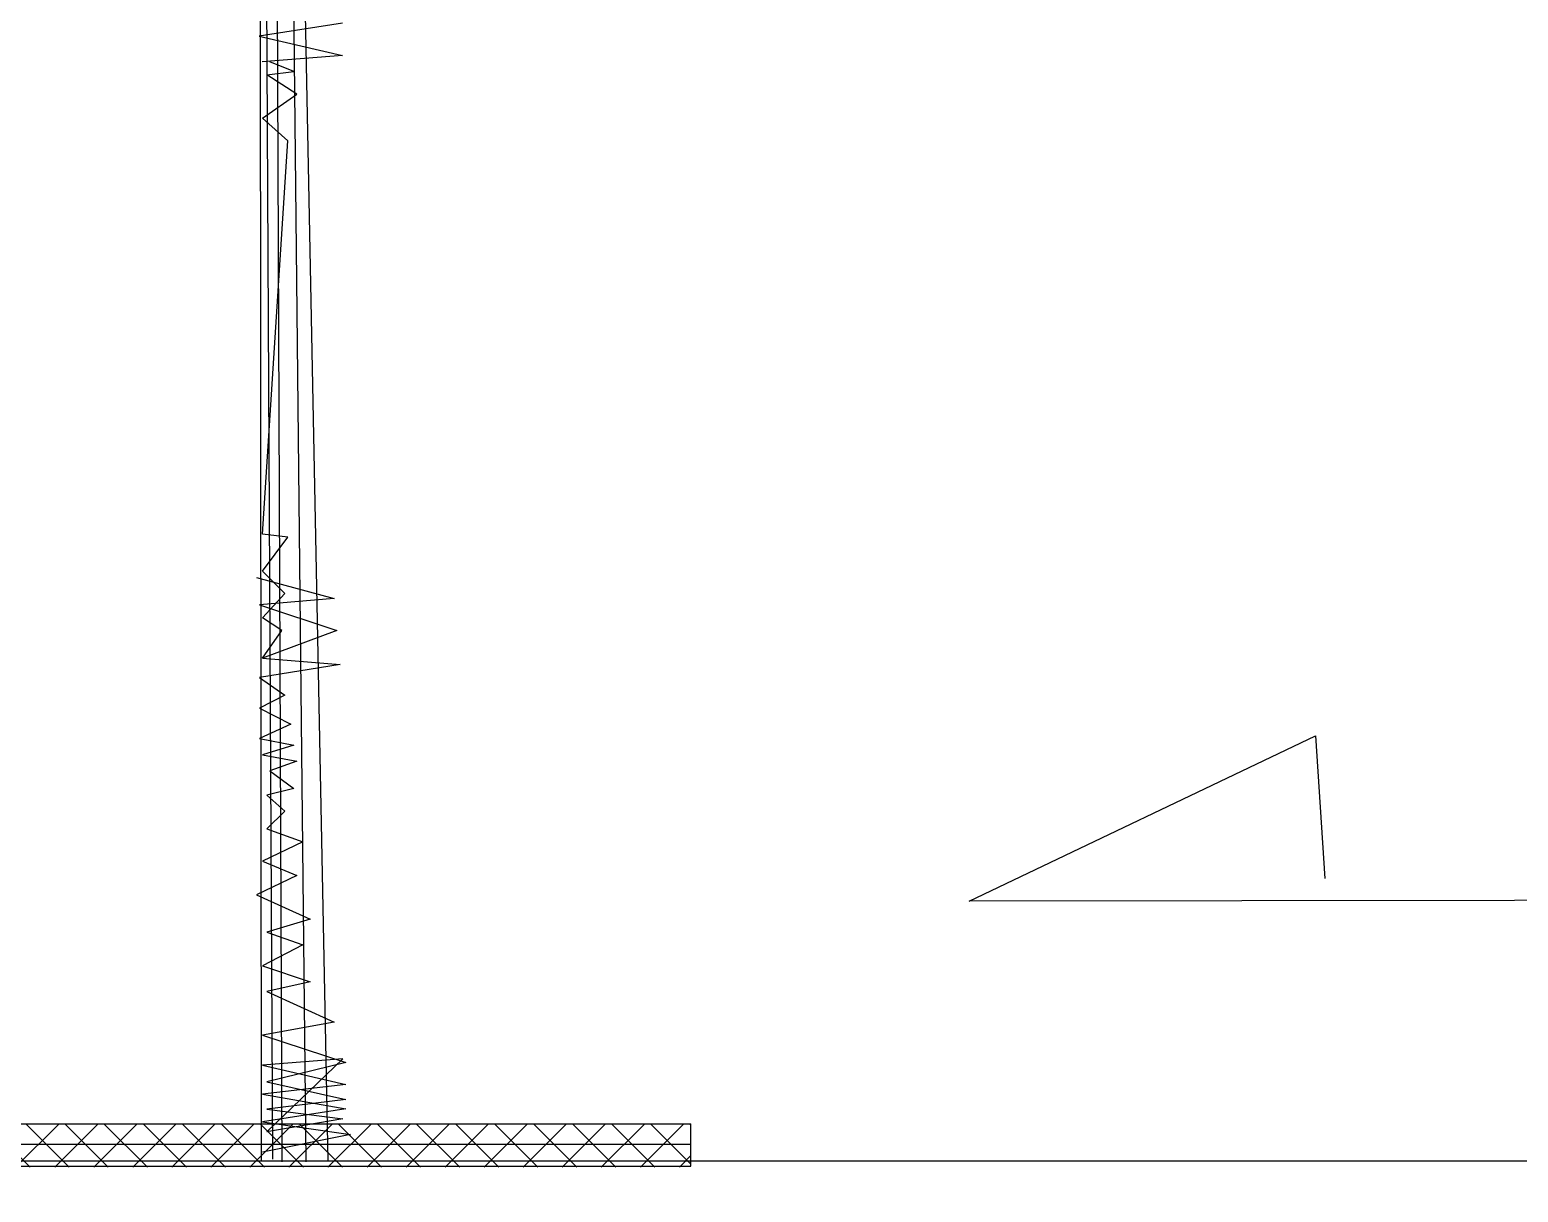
# Model space of a CAD drawing. Header units: metres. Extents: x 563124 to 573994, y 2062953 to 2068466.
# Drawn here: x 568888.15 to 568893.9, y 2065869.04 to 2065873.53 of the extents above; entities that cross this region are included whole.
import ezdxf

# ---------------------------------------------------------------- set-up
doc = ezdxf.new("R2010")
doc.units = ezdxf.units.M
doc.linetypes.add('HIDDEN', pattern=[0.375, 0.25, -0.125])
for name, color, linetype in [('1-CAY XANH', 7, 'CONTINUOUS'), ('ghichieudai', 7, 'CONTINUOUS'), ('MATCATDUONG', 8, 'CONTINUOUS'), ('ViaHeSphu', 32, 'CONTINUOUS')]:
    doc.layers.add(name, color=color, linetype=linetype)

# ---------------------------------------------------------------- blocks, each defined once
blk = doc.blocks.new('ca')
at = {"layer": '1-CAY XANH', "color": 17}
for p, q in [((0.641, 64.954), (-0.644, 0.027)), ((0.305, 0.047), (0.641, 64.954)), ((0.405, 63.355), (-0.261, 0)), ((0.405, 62.413), (0.148, 0)), ((0.531, 38.493), (0.505, 0.027)), ((-0.895, 19.571), (0.539, 19.35)), ((0.539, 19.35), (-0.895, 19.017)), ((-0.895, 19.017), (0.488, 18.906)), ((-0.108, 18.353), (0.404, 18.686)), ((-0.057, 18.741), (0.353, 18.907)), ((0.404, 18.686), (-0.057, 18.741)), ((0.481, 17.938), (-0.108, 18.353)), ((0.046, 17.55), (0.481, 17.938)), ((0.481, 10.793), (0.046, 17.55)), ((0.046, 10.738), (0.481, 10.793)), ((0.481, 10.156), (0.046, 10.738)), ((0.584, 10.046), (-0.748, 9.686)), ((0.097, 9.769), (0.481, 10.156)), ((0.481, 9.353), (0.097, 9.769)), ((0.532, 9.575), (-0.799, 9.132)), ((-0.748, 9.686), (0.532, 9.575)), ((0.148, 9.132), (0.481, 9.353)), ((-0.799, 9.132), (0.481, 8.661)), ((0.481, 8.661), (0.148, 9.132)), ((0.481, 8.661), (-0.851, 8.55)), ((-0.851, 8.55), (0.532, 8.328)), ((0.532, 8.328), (0.097, 8.024)), ((0.097, 8.024), (0.532, 7.802)), ((0.532, 7.802), (-0.005, 7.525)), ((-0.005, 7.525), (0.532, 7.276)), ((0.532, 7.276), (-0.057, 7.165)), ((-0.057, 7.165), (0.481, 6.999)), ((0.481, 6.999), (-0.108, 6.888)), ((-0.108, 6.888), (0.353, 6.722)), ((0.353, 6.722), (-0.057, 6.417)), ((-0.057, 6.417), (0.404, 6.307)), ((0.404, 6.307), (0.097, 6.03)), ((0.097, 6.03), (0.404, 5.725)), ((0.404, 5.725), (-0.21, 5.503)), ((-0.21, 5.503), (0.481, 5.171)), ((0.481, 5.171), (-0.108, 4.922)), ((-0.108, 4.922), (0.584, 4.589)), ((0.584, 4.589), (-0.338, 4.174)), ((-0.338, 4.174), (0.404, 3.952)), ((0.404, 3.952), (-0.21, 3.731)), ((-0.21, 3.731), (0.481, 3.371)), ((0.481, 3.371), (-0.338, 3.094)), ((-0.338, 3.094), (0.404, 2.928)), ((0.404, 2.928), (-0.748, 2.401)), ((-0.748, 2.401), (0.481, 2.18)), ((0.481, 2.18), (-0.953, 1.709)), ((-0.953, 1.709), (0.404, 1.376)), ((0.481, 1.662), (-0.953, 1.329)), ((-0.902, 1.773), (0.481, 1.662)), ((0.404, 0.518), (-0.902, 1.773)), ((0.404, 1.376), (-0.953, 1.072)), ((-0.953, 1.329), (0.481, 1.163)), ((0.481, 1.163), (-0.953, 0.914)), ((-0.953, 1.072), (0.404, 0.906)), ((-0.953, 0.914), (0.481, 0.692)), ((0.404, 0.906), (-0.902, 0.739)), ((0.481, 0.692), (-1.03, 0.471)), ((-0.902, 0.739), (0.404, 0.518)), ((-1.03, 0.471), (0.481, 0.166))]:
    blk.add_line(p, q, dxfattribs=at)

msp = doc.modelspace()

# ---------------------------------------------------------------- linework, layer by layer
at = {"layer": 'ViaHeSphu', "linetype": 'HIDDEN', "ltscale": 50}
msp.add_lwpolyline([(569000.8346, 2065796.4832), (568997.9413, 2065790.4288), (568877.8309, 2065754.6117), (568868.7651, 2065759.2023), (568835.9726, 2065850.8723), (568839.0868, 2065856.986), (568956.5111, 2065891.3897), (568963.2077, 2065888.1699)], close=True, dxfattribs=at)

# ---------------------------------------------------------------- next in the draw order: wipeouts: each hides what was drawn before it
msp.add_wipeout([(568538.5548, 2065837.1158), (569134.3908, 2065836.3611), (569131.1932, 2065953.8252), (568779.0042, 2065956.6832), (568600.6017, 2065960.3155)]).dxf.layer = 'ghichieudai'

# ---------------------------------------------------------------- next in the draw order: hatches: boundary and pattern name
at = {"layer": 'MATCATDUONG', "linetype": 'Continuous', "extrusion": (3.31378e-12, 1.1371e-08, 1)}
h = msp.add_hatch(dxfattribs=at)
h.set_pattern_fill('ANSI37', color=9, scale=0.85379, style=0)
h.set_pattern_definition([(44.999999999, (367013.69746, 1244803.3762), (-0.07546507131, 0.075465071313), []), (134.999999999, (367013.69746, 1244803.3762), (-0.075465071313, -0.07546507131), [])])
h.paths.add_polyline_path([(568890.7039, 2065869.3025), (568887.8239, 2065869.3025), (568887.8239, 2065869.1348), (568890.7039, 2065869.1348)])
h = msp.add_hatch(dxfattribs=at)
h.set_pattern_fill('ANSI31', scale=0.683032, angle=135, style=0)
h.set_pattern_definition([(359.999999999, (770688.68102, 1244803.37619), (-1.5e-12, -0.085378981867), [])])
h.paths.add_polyline_path([(568887.8239, 2065869.3025), (568887.8239, 2065869.0865), (568890.7039, 2065869.0865), (568890.7039, 2065869.3025)])

# ---------------------------------------------------------------- next in the draw order: linework, layer by layer
at = {"layer": 'MATCATDUONG', "color": 7, "linetype": 'Continuous', "extrusion": (3.31378e-12, 1.1371e-08, 1)}
for p in [(568887.8239, 2065869.3025, 0), (568890.7039, 2065869.1387)]:
    msp.add_line(p, (568890.7039, 2065869.3025, 0), dxfattribs=at)
at = {"layer": 'MATCATDUONG', "color": 40, "linetype": 'Continuous'}
for points in [[(568898.1038, 2065870.1714), (568891.779, 2065870.1631), (568893.1182, 2065870.8025), (568893.1536, 2065870.2513)], [(568821.9665, 2065868.4521), (568781.9665, 2065868.1266), (568781.9665, 2065868.727), (568781.9665, 2065869.1582), (568757.9665, 2065869.1582), (568757.9665, 2065861.5613), (568901.9665, 2065861.5613), (568901.9665, 2065869.1582), (568877.9665, 2065869.1582), (568877.9665, 2065868.727), (568877.9665, 2065868.1266), (568837.9665, 2065868.4521)]]:
    msp.add_lwpolyline(points, dxfattribs=at)

# ---------------------------------------------------------------- next in the draw order: block references
at = {"layer": 'MATCATDUONG', "color": 3, "linetype": 'Continuous', "extrusion": (3.31378e-12, 1.1371e-08, 1), "xscale": -0.2249999999767169, "yscale": 0.2250000000931323, "zscale": 0.2250000000000005}
msp.add_blockref('ca', (568889.1556, 2065869.1551, 0.0235), dxfattribs=at)

doc.saveas('drawing.dxf')
